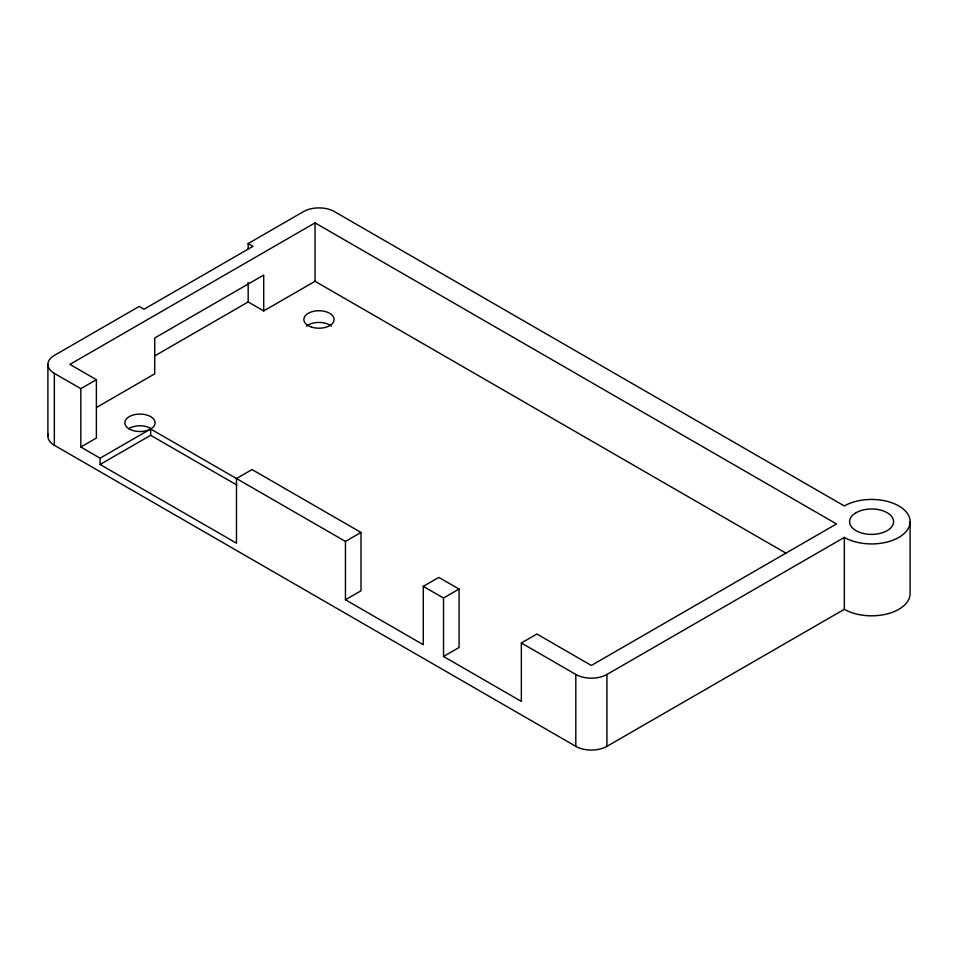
<?xml version="1.0" encoding="UTF-8"?>
<svg xmlns="http://www.w3.org/2000/svg" width="958" height="958" viewBox="0 0 958 958"><rect width="100%" height="100%" fill="white"/><g stroke="black" fill="none" stroke-linecap="round" stroke-linejoin="round"><path stroke-width="1.44" d="M360.998 532.456L345.455 541.438L345.455 599.768L360.998 590.799L360.998 532.456L252.038 469.552L236.482 478.533L236.482 543.186L100.075 464.474L100.087 458.187L80.831 447.027L80.831 388.661L96.387 379.679L96.387 438.046L80.831 447.027M100.075 464.474L150.657 435.291L150.657 428.992L345.455 541.438M786.039 553.221L315.038 281.293L263.701 310.931L248.17 301.962L248.17 282.526M263.701 310.931L263.701 275.066L154.741 337.97L154.717 373.836L96.902 407.234M248.17 249.176L248.17 243.536L304.524 211.023A22.01 12.705 0 0 1 335.587 212.269L844.333 505.956A38.524 22.238 0 0 1 898.82 505.956A38.524 22.238 0 0 1 898.82 537.414A38.524 22.238 0 0 1 844.333 537.414L606.941 674.456A22.01 12.705 0 0 1 575.806 674.456L521.356 642.986L536.899 634.016L591.373 665.463L836.502 523.942L315.038 222.879L69.91 364.399L96.387 379.679M154.585 355.981L248.17 301.962M100.087 458.187L150.657 428.992M345.455 599.768L423.28 644.71L423.28 586.368L438.836 577.399L459.074 589.074L459.074 647.5L443.53 656.47L443.53 598.055L459.074 589.074M48.235 434.082A22.01 12.705 0 0 0 54.343 445.278L575.806 746.342A22.01 12.705 0 0 0 606.941 746.342L844.333 609.312A38.524 22.238 0 0 0 886.318 614.126A38.524 22.238 0 0 0 910.1 593.577L910.1 521.679M248.17 243.536L252.996 246.326L144.023 309.23L139.197 306.44L54.343 355.418A22.01 12.705 0 0 0 54.343 373.392L54.343 445.278M54.343 373.392L80.831 388.661M423.28 586.368L443.53 598.055M150.657 435.291L236.877 485.071M443.53 656.47L521.356 701.4L521.356 642.986M844.333 537.414L844.333 609.312M606.941 674.456L606.941 746.342M575.806 674.456L575.806 746.342M315.038 222.879L315.038 281.293M47.9 364.399L47.9 436.297M129.258 428.322A15.136 8.742 0 0 1 150.657 428.322M306.572 326.139A15.136 8.742 0 0 1 331.372 326.139M855.997 512.686L852.512 515.332A22.01 12.705 0 0 0 867.744 534.193A22.01 12.705 0 0 0 893.251 519.476A22.01 12.705 0 0 0 860.571 510.674L855.997 512.686M129.258 428.992A15.136 8.742 0 0 0 154.573 425.077A15.136 8.742 0 0 0 136.048 414.371A15.136 8.742 0 0 0 129.258 428.992M311.398 327.037A15.136 8.742 0 0 0 334.103 319.469A15.136 8.742 0 0 0 311.398 311.901A15.136 8.742 0 0 0 311.398 327.037"/></g></svg>
